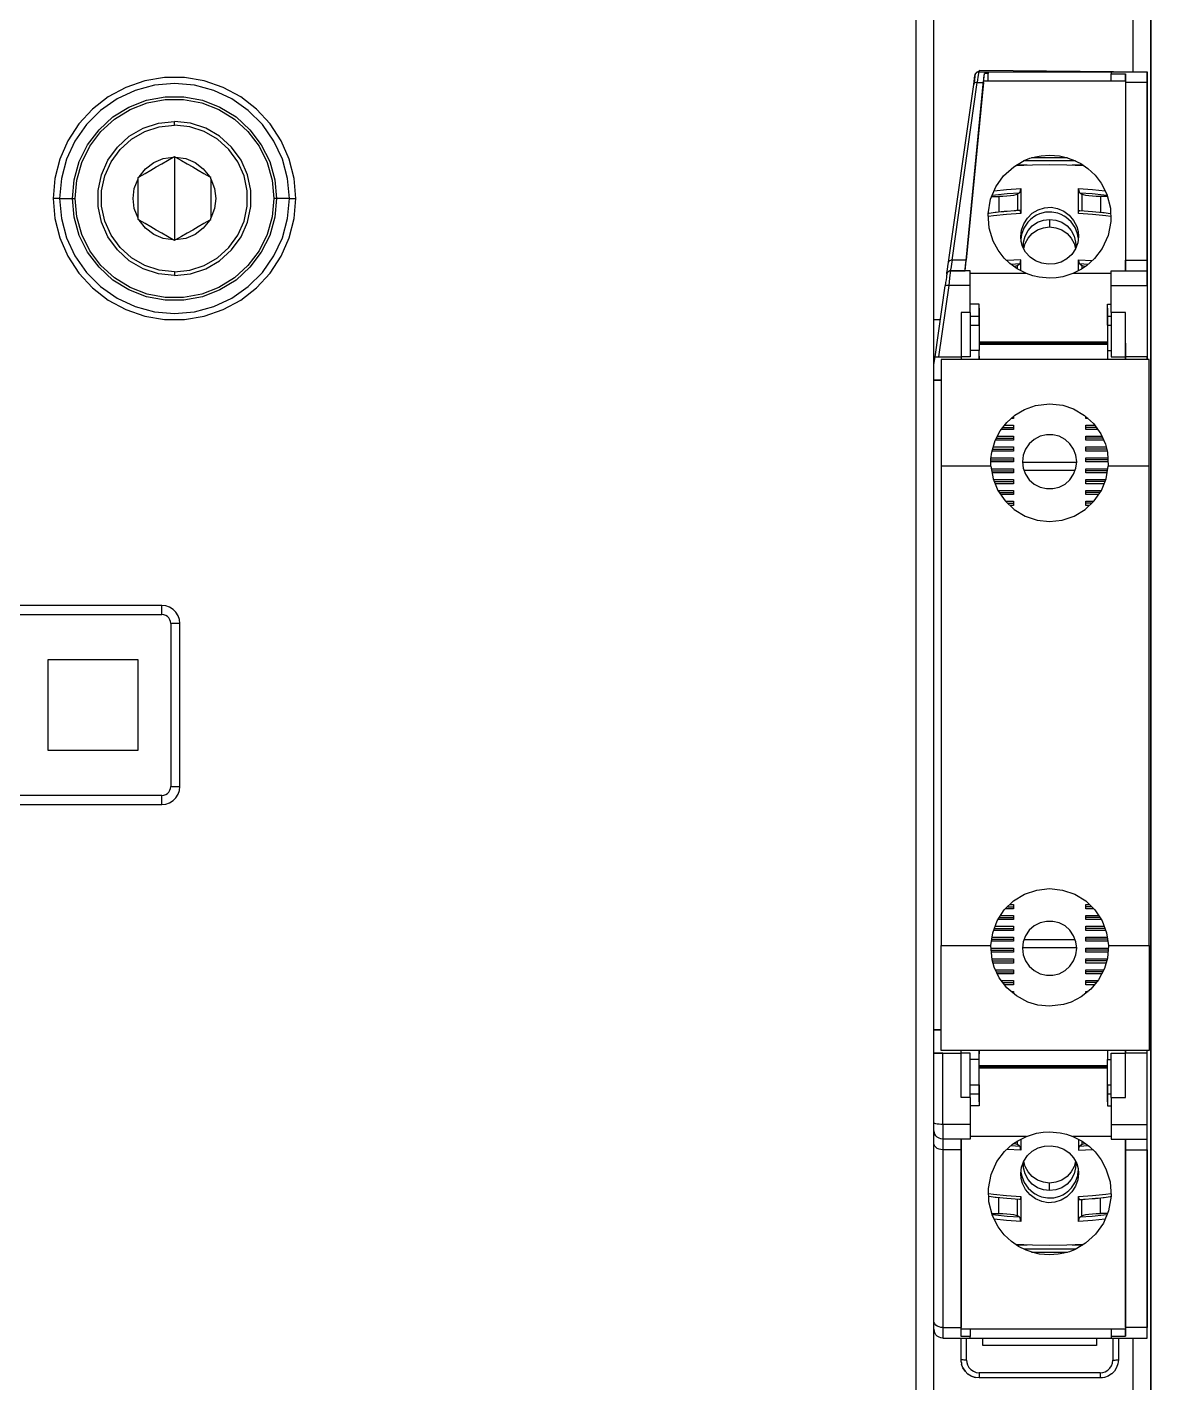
# Model space of a CAD drawing. Header units: millimetres. Extents: x 0 to 149, y 0 to 235.
# Drawn here: x 86.9 to 149, y 80.2 to 155.1 of the extents above; entities that cross this region are included whole.
import ezdxf

# ---------------------------------------------------------------- set-up
doc = ezdxf.new("R2010")
doc.units = ezdxf.units.MM

# ---------------------------------------------------------------- blocks, each defined once
blk = doc.blocks.new('CHINT_eff9f46a43ee547783ba41a7551f6a23_FACE_0')
at = {"color": 141, "linetype": 'Continuous', "true_color": 0x40d9ff}
for p, q in [((139.743, 152.064), (139.792, 152.565)), ((148.8, 152.65), (148.8, 152.612)), ((139.743, 152.064), (138.782, 142.236)), ((139.624, 150.85), (139.625, 150.85)), ((95, 149.7), (95, 149.9)), ((139.322, 147.724), (139.319, 147.724)), ((139.339, 147.898), (139.336, 147.898)), ((144.834, 147.724), (141.956, 147.724)), ((144.394, 147.898), (142.404, 147.898)), ((139.3, 147.535), (139.3, 147.496)), ((142.151, 147.5), (141.569, 147.5)), ((145.242, 147.5), (144.649, 147.5)), ((141.8, 146.206), (141.8, 144.828)), ((145, 144.828), (145, 146.206)), ((88.647, 145.65), (89.354, 145.65)), ((101.353, 145.65), (100.646, 145.65)), ((143.4, 144.496), (143.4, 144.08)), ((137.723, 141.539), (137.748, 141.718)), ((137.748, 141.718), (137.773, 141.897)), ((138.725, 141.65), (138.782, 142.236)), ((95, 141.6), (95, 141.4)), ((137.714, 141.478), (137.722, 141.539)), ((137.865, 141.644), (137.912, 141.65)), ((142.122, 141.499), (139, 141.499)), ((146.8, 141.499), (144.678, 141.499)), ((137.064, 136.9), (137.622, 140.829)), ((139.5, 139.591), (139.5, 138.65)), ((146.6, 138.65), (146.6, 139.591)), ((137.355, 138.95), (137, 138.95)), ((139, 139.15), (139.5, 139.15)), ((146.6, 139.15), (146.8, 139.15)), ((147.6, 136.9), (147.6, 139.35)), ((147.6, 136.75), (147.6, 139.35)), ((139, 138.65), (139.5, 138.65)), ((146.6, 138.65), (146.8, 138.65)), ((146.6, 137.7), (139.5, 137.7)), ((146.6, 137.65), (139.5, 137.65)), ((139.5, 137.6), (146.6, 137.6)), ((142.35, 137.6), (142.35, 137.65)), ((144.45, 137.6), (144.45, 137.65)), ((147.6, 137.65), (147.6, 136.75)), ((137, 136.45), (137.064, 136.9)), ((147.6, 136.75), (147.6, 136.9)), ((137, 135.6), (137.013, 135.6)), ((141.399, 133.6), (141.4, 133.6)), ((145.4, 133.6), (145.4, 133.6)), ((140.817, 133), (141.4, 133)), ((145.979, 133), (145.4, 133)), ((140.456, 132.4), (141.4, 132.4)), ((146.34, 132.4), (145.4, 132.4)), ((140.155, 131.2), (141.4, 131.2)), ((140.248, 131.8), (141.4, 131.8)), ((146.558, 131.8), (145.4, 131.8)), ((146.625, 131.2), (145.4, 131.2)), ((140.199, 130.6), (141.4, 130.6)), ((141.902, 131.082), (144.898, 131.082)), ((141.984, 130.634), (144.816, 130.634)), ((146.601, 130.6), (145.4, 130.6)), ((140.339, 130), (141.4, 130)), ((146.461, 130), (145.4, 130)), ((140.614, 129.4), (141.4, 129.4)), ((146.186, 129.4), (145.4, 129.4)), ((141.076, 128.8), (141.4, 128.8)), ((145.724, 128.8), (145.4, 128.8)), ((141.08, 106.5), (141.4, 106.5)), ((145.72, 106.5), (145.4, 106.5)), ((140.619, 105.9), (141.4, 105.9)), ((146.181, 105.9), (145.4, 105.9)), ((140.344, 105.3), (141.4, 105.3)), ((146.456, 105.3), (145.4, 105.3)), ((140.201, 104.7), (141.4, 104.7)), ((144.898, 104.218), (141.902, 104.218)), ((144.816, 104.666), (141.984, 104.666)), ((146.599, 104.7), (145.4, 104.7)), ((140.173, 104.1), (141.4, 104.1)), ((140.238, 103.5), (141.4, 103.5)), ((146.631, 104.1), (145.4, 104.1)), ((146.554, 103.5), (145.4, 103.5)), ((140.46, 102.9), (141.4, 102.9)), ((146.34, 102.9), (145.4, 102.9)), ((140.823, 102.3), (141.4, 102.3)), ((145.981, 102.3), (145.4, 102.3)), ((137.013, 99.7), (137, 99.7)), ((148.8, 98.4), (147.6, 98.4)), ((148.8, 93.064), (148.8, 98.55)), ((148.8, 82.688), (148.8, 98.55)), ((148.8, 98.4), (148.8, 98.55)), ((146.6, 97.7), (139.5, 97.7)), ((146.6, 97.65), (139.5, 97.65)), ((139.5, 97.6), (146.6, 97.6)), ((142.35, 97.7), (142.35, 97.65)), ((144.45, 97.7), (144.45, 97.65)), ((139, 96.65), (139.5, 96.65)), ((139, 96.15), (139.5, 96.15)), ((139.5, 96.65), (139.5, 95.709)), ((146.6, 95.709), (146.6, 96.65)), ((146.6, 96.65), (146.8, 96.65)), ((146.6, 96.15), (146.8, 96.15)), ((137.05, 93.933), (137, 94.163)), ((142.122, 93.801), (139, 93.801)), ((146.8, 93.801), (144.678, 93.801)), ((143.4, 90.804), (143.4, 91.22)), ((141.8, 90.472), (141.8, 89.094)), ((145, 89.094), (145, 90.472)), ((141.558, 87.8), (142.151, 87.8)), ((144.649, 87.8), (145.231, 87.8)), ((144.844, 87.576), (141.966, 87.576)), ((142.406, 87.402), (144.396, 87.402)), ((138.5, 82.735), (138.5, 83.15)), ((147.6, 83.15), (138.5, 83.15)), ((138.8, 81.438), (138.8, 82.65)), ((146.9, 82.65), (146.9, 81.438)), ((147.2, 82.65), (147.2, 81.45)), ((147.6, 82.766), (147.6, 83.15)), ((138.604, 81.006), (138.529, 81.211)), ((138.882, 80.664), (138.729, 80.815)), ((146.2, 80.738), (139.5, 80.738))]:
    blk.add_line(p, q, dxfattribs=at)
for points in [[(137, 66.65), (137, 168.65), (136, 168.65), (136, 165.65), (136, 66.65), (137, 66.65)], [(149, 69.9), (149, 165.4), (148, 165.4), (148, 152.658)], [(149, 162.65), (149, 72.65), (149, 72.65)], [(101.707, 145.65), (101.615, 146.754), (101.343, 147.828), (100.899, 148.842), (100.293, 149.769), (99.542, 150.584), (98.668, 151.265), (97.694, 151.792), (96.646, 152.152), (95.554, 152.334), (94.446, 152.334), (93.354, 152.152), (92.306, 151.792), (91.332, 151.265), (90.458, 150.584), (89.707, 149.769), (89.101, 148.842), (88.657, 147.828), (88.385, 146.754), (88.293, 145.65)], [(137.774, 141.899), (137.805, 142.122), (139.201, 151.951), (139.272, 152.456), (139.276, 152.478)], [(138.733, 141.65), (139.751, 152.15), (147.6, 152.15)], [(139.272, 152.456), (139.263, 152.39), (139.238, 152.214), (139.201, 151.951)], [(139.474, 152.65), (139.426, 152.644), (139.382, 152.628), (139.343, 152.601), (139.311, 152.566), (139.288, 152.524), (139.276, 152.478)], [(139.276, 152.478), (139.28, 152.5), (139.286, 152.52), (139.288, 152.523)], [(139.289, 152.526), (139.299, 152.548), (139.308, 152.561)], [(139.313, 152.569), (139.317, 152.574), (139.338, 152.597), (139.34, 152.598)], [(139.353, 152.608), (139.368, 152.62), (139.377, 152.624)], [(139.386, 152.629), (139.396, 152.635), (139.429, 152.645), (139.469, 152.649)], [(139.474, 152.65), (139.47, 152.625), (139.461, 152.552), (139.436, 152.356), (139.399, 152.064)], [(139.49, 152.65), (139.49, 152.652), (139.474, 152.65)], [(139.474, 152.65), (140, 152.65), (146.8, 152.65), (148.8, 152.65)], [(139.513, 152.65), (139.512, 152.65), (139.523, 152.742)], [(139.523, 152.65), (139.523, 152.742), (148.8, 152.65)], [(139.743, 152.064), (139.78, 152.445), (139.792, 152.565)], [(139.743, 152.064), (139.764, 152.278), (139.78, 152.445)], [(140, 152.15), (140, 152.565), (139.792, 152.565)], [(140, 152.65), (140, 152.641), (140, 152.612), (140, 152.565)], [(146.8, 152.65), (146.8, 152.637), (146.8, 152.598), (146.8, 152.534)], [(146.8, 152.15), (146.8, 152.534), (147.6, 152.534)], [(147.6, 152.534), (147.6, 152.414), (147.6, 152.15), (147.6, 152.534)], [(147.6, 152.414), (147.6, 152.257), (147.6, 152.064)], [(148.8, 152.612), (148.8, 136.75), (148.8, 136.9)], [(148.8, 152.064), (148.8, 152.313), (148.8, 152.498), (148.8, 152.612)], [(101.353, 145.65), (101.257, 146.753), (100.97, 147.823), (100.502, 148.827), (99.867, 149.734), (99.084, 150.517), (98.177, 151.152), (97.173, 151.62), (96.103, 151.907), (95, 152.003), (93.897, 151.907), (92.827, 151.62), (91.823, 151.152), (90.916, 150.517), (90.133, 149.734), (89.498, 148.827), (89.03, 147.823), (88.743, 146.753), (88.647, 145.65)], [(138.782, 142.236), (138.003, 142.236), (139.399, 152.064), (139.743, 152.064)], [(139.399, 152.064), (139.35, 152.063), (139.305, 152.054), (139.265, 152.037), (139.233, 152.013), (139.211, 151.984), (139.201, 151.951)], [(148.8, 142.236), (148.8, 152.064), (147.6, 152.064), (147.6, 142.236), (148.8, 142.236)], [(147.6, 152.064), (147.6, 141.65), (147.6, 141.688), (147.6, 141.802), (147.6, 141.987), (147.6, 142.236)], [(89.354, 145.65), (89.45, 146.688), (89.735, 147.69), (90.199, 148.622), (90.827, 149.454), (91.597, 150.156), (92.483, 150.704), (93.455, 151.081), (94.479, 151.272), (95.521, 151.272), (96.545, 151.081), (97.517, 150.704), (98.403, 150.156), (99.173, 149.454), (99.801, 148.622), (100.265, 147.69), (100.55, 146.688), (100.646, 145.65)], [(89.5, 145.65), (89.594, 146.661), (89.871, 147.637), (90.324, 148.545), (90.935, 149.355), (91.686, 150.039), (92.548, 150.573), (93.495, 150.94), (94.493, 151.127), (95.507, 151.127), (96.505, 150.94), (97.452, 150.573), (98.314, 150.039), (99.065, 149.355), (99.676, 148.545), (100.129, 147.637), (100.406, 146.661), (100.5, 145.65)], [(95, 141.4), (94.116, 141.493), (93.271, 141.767), (92.502, 142.212), (91.842, 142.806), (91.319, 143.525), (90.958, 144.337), (90.773, 145.206), (90.773, 146.094), (90.958, 146.963), (91.319, 147.775), (91.842, 148.494), (92.502, 149.088), (93.271, 149.533), (94.116, 149.807), (95, 149.9)], [(95, 141.4), (95.884, 141.493), (96.729, 141.767), (97.498, 142.212), (98.158, 142.806), (98.681, 143.525), (99.042, 144.337), (99.227, 145.206), (99.227, 146.094), (99.042, 146.963), (98.681, 147.775), (98.158, 148.494), (97.498, 149.088), (96.729, 149.533), (95.884, 149.807), (95, 149.9)], [(95, 141.6), (94.158, 141.689), (93.353, 141.95), (92.619, 142.373), (91.99, 142.94), (91.493, 143.625), (91.148, 144.398), (90.972, 145.227), (90.972, 146.073), (91.148, 146.902), (91.493, 147.675), (91.99, 148.36), (92.619, 148.927), (93.353, 149.35), (94.158, 149.611), (95, 149.7)], [(95, 141.6), (95.842, 141.689), (96.647, 141.95), (97.381, 142.373), (98.01, 142.94), (98.507, 143.625), (98.852, 144.398), (99.028, 145.227), (99.028, 146.073), (98.852, 146.902), (98.507, 147.675), (98.01, 148.36), (97.381, 148.927), (96.647, 149.35), (95.842, 149.611), (95, 149.7)], [(93.05, 146.851), (93.371, 147.036), (93.684, 147.217), (93.993, 147.395), (94.301, 147.573), (94.614, 147.754), (94.935, 147.939)], [(93.05, 146.851), (93.404, 147.292), (93.855, 147.633), (94.376, 147.853), (94.935, 147.939)], [(94.935, 147.939), (95, 147.977), (95.065, 147.939)], [(95, 147.977), (95, 145.65), (95, 143.323)], [(95.065, 147.939), (95.624, 147.853), (96.145, 147.633), (96.596, 147.292), (96.95, 146.851)], [(95.065, 147.939), (95.386, 147.754), (95.699, 147.573), (96.008, 147.395), (96.316, 147.217), (96.629, 147.036), (96.95, 146.851)], [(142.122, 141.499), (141.603, 141.76), (141.197, 142.061), (140.888, 142.358), (140.546, 142.801), (140.284, 143.289), (140.06, 144.012), (140.003, 144.804), (140.137, 145.605), (140.423, 146.292), (140.856, 146.906), (141.414, 147.41), (141.989, 147.743), (142.31, 147.871), (142.611, 147.957), (142.932, 148.017), (143.4, 148.05), (143.952, 148.005), (144.318, 147.924), (144.69, 147.795), (145.127, 147.579), (145.511, 147.315), (145.911, 146.943), (146.251, 146.503), (146.566, 145.89), (146.767, 145.12), (146.789, 144.371), (146.638, 143.613), (146.312, 142.895), (145.889, 142.334), (145.445, 141.936), (145.158, 141.736), (144.678, 141.499)], [(141.518, 147.47), (142.444, 147.514), (143.4, 147.529), (144.356, 147.514), (145.282, 147.47), (145.286, 147.47)], [(92.985, 144.562), (92.78, 145.089), (92.71, 145.65), (92.78, 146.211), (92.985, 146.738)], [(92.985, 146.738), (92.985, 146.813), (93.05, 146.851)], [(92.985, 144.562), (92.985, 144.932), (92.985, 145.294), (92.985, 145.65), (92.985, 146.006), (92.985, 146.368), (92.985, 146.738)], [(97.015, 146.738), (97.015, 146.813), (96.95, 146.851)], [(97.015, 146.738), (97.22, 146.211), (97.29, 145.65), (97.22, 145.089), (97.015, 144.562)], [(97.015, 146.738), (97.015, 146.368), (97.015, 146.006), (97.015, 145.65), (97.015, 145.294), (97.015, 144.932), (97.015, 144.562)], [(140.336, 146.083), (141.021, 146.153), (141.8, 146.206)], [(141.737, 145.97), (141.743, 145.974), (141.749, 145.981), (141.759, 145.996), (141.768, 146.016), (141.777, 146.039), (141.784, 146.065), (141.79, 146.094), (141.795, 146.126), (141.799, 146.165), (141.8, 146.206)], [(145, 146.206), (145, 146.188), (145.001, 146.171), (145.003, 146.141), (145.007, 146.113), (145.012, 146.085), (145.018, 146.057), (145.025, 146.032), (145.035, 146.008), (145.045, 145.988), (145.063, 145.97)], [(145, 146.206), (145.779, 146.153), (146.467, 146.083)], [(88.293, 145.65), (88.385, 144.546), (88.657, 143.472), (89.101, 142.458), (89.707, 141.531), (90.458, 140.716), (91.332, 140.035), (92.306, 139.508), (93.354, 139.148), (94.446, 138.966), (95.554, 138.966), (96.646, 139.148), (97.694, 139.508), (98.668, 140.035), (99.542, 140.716), (100.293, 141.531), (100.899, 142.458), (101.343, 143.472), (101.615, 144.546), (101.707, 145.65)], [(88.647, 145.65), (88.571, 145.65), (88.484, 145.65), (88.391, 145.65), (88.293, 145.65)], [(88.647, 145.65), (88.743, 144.547), (89.03, 143.477), (89.498, 142.473), (90.133, 141.566), (90.916, 140.783), (91.823, 140.148), (92.827, 139.68), (93.897, 139.393), (95, 139.297), (96.103, 139.393), (97.173, 139.68), (98.177, 140.148), (99.084, 140.783), (99.867, 141.566), (100.502, 142.473), (100.97, 143.477), (101.257, 144.547), (101.353, 145.65)], [(100.646, 145.65), (100.55, 144.612), (100.265, 143.61), (99.801, 142.678), (99.173, 141.846), (98.403, 141.144), (97.517, 140.596), (96.545, 140.219), (95.521, 140.028), (94.479, 140.028), (93.455, 140.219), (92.483, 140.596), (91.597, 141.144), (90.827, 141.846), (90.199, 142.678), (89.735, 143.61), (89.45, 144.612), (89.354, 145.65)], [(89.354, 145.65), (89.416, 145.65), (89.462, 145.65), (89.49, 145.65), (89.5, 145.65)], [(100.5, 145.65), (100.406, 144.639), (100.129, 143.663), (99.676, 142.755), (99.065, 141.945), (98.314, 141.261), (97.452, 140.727), (96.505, 140.36), (95.507, 140.173), (94.493, 140.173), (93.495, 140.36), (92.548, 140.727), (91.686, 141.261), (90.935, 141.945), (90.324, 142.755), (89.871, 143.663), (89.594, 144.639), (89.5, 145.65)], [(100.646, 145.65), (100.584, 145.65), (100.538, 145.65), (100.51, 145.65), (100.5, 145.65)], [(101.353, 145.65), (101.429, 145.65), (101.516, 145.65), (101.609, 145.65), (101.707, 145.65)], [(140.205, 145.768), (140.592, 145.764), (140.592, 144.894)], [(140.23, 145.829), (140.406, 145.853), (141.047, 145.92), (141.737, 145.97)], [(141.614, 145.892), (141.53, 145.855), (141.401, 145.823), (141.233, 145.796), (141.036, 145.777), (140.818, 145.766), (140.592, 145.764)], [(141.737, 145.97), (141.614, 145.892), (141.614, 144.981)], [(145.063, 145.97), (145.186, 145.892), (145.186, 144.979)], [(145.063, 145.97), (145.753, 145.92), (146.394, 145.853), (146.582, 145.827)], [(146.208, 145.764), (145.982, 145.766), (145.765, 145.777), (145.567, 145.796), (145.399, 145.823), (145.27, 145.855), (145.186, 145.892)], [(146.598, 145.768), (146.208, 145.764), (146.208, 144.893)], [(141.8, 144.828), (141.8, 144.846), (141.799, 144.863), (141.797, 144.889), (141.793, 144.913), (141.788, 144.935), (141.782, 144.954), (141.775, 144.97), (141.765, 144.982), (141.755, 144.988), (141.75, 144.989), (141.568, 144.978), (141.517, 144.974), (141.439, 144.969), (141.057, 144.94), (141.05, 144.939), (141.044, 144.938), (141.041, 144.938), (140.884, 144.924), (140.854, 144.921), (140.798, 144.916), (140.712, 144.907), (140.443, 144.877), (140.385, 144.871), (140.053, 144.827), (140.006, 144.82)], [(141.8, 144.828), (141.021, 144.774), (140.299, 144.701), (140.014, 144.661)], [(141.826, 143.265), (141.8, 143.548), (141.841, 143.907), (141.965, 144.252), (142.168, 144.57), (142.44, 144.835), (142.762, 145.028), (143.114, 145.138), (143.477, 145.163), (143.837, 145.102), (144.178, 144.957), (144.481, 144.732), (144.726, 144.441), (144.897, 144.108), (144.974, 143.833), (145, 143.548), (144.959, 143.192), (144.835, 142.86), (144.632, 142.559), (144.36, 142.314), (144.038, 142.138), (143.686, 142.038), (143.323, 142.015), (142.963, 142.07), (142.622, 142.203), (142.319, 142.409), (142.074, 142.68), (141.903, 142.997), (141.826, 143.265)], [(144.989, 143.455), (144.987, 143.494), (144.946, 143.697), (144.805, 144.049), (144.585, 144.366), (144.291, 144.625), (144.209, 144.674), (144.034, 144.767), (143.851, 144.836), (143.515, 144.9), (143.176, 144.888), (142.843, 144.799), (142.671, 144.721), (142.522, 144.634), (142.346, 144.497), (142.194, 144.341), (141.978, 144.017), (141.844, 143.659), (141.813, 143.4)], [(145, 144.828), (145.001, 144.867), (145.005, 144.902), (145.01, 144.928), (145.016, 144.948), (145.023, 144.966), (145.032, 144.979), (145.041, 144.987), (145.05, 144.989), (145.074, 144.987), (145.77, 144.937), (146.351, 144.878), (146.418, 144.87), (146.744, 144.827), (146.776, 144.823)], [(146.78, 144.661), (146.501, 144.701), (145.779, 144.774), (145, 144.828)], [(93.05, 144.449), (92.985, 144.487), (92.985, 144.562)], [(94.935, 143.361), (94.614, 143.546), (94.301, 143.727), (93.993, 143.905), (93.684, 144.083), (93.371, 144.264), (93.05, 144.449)], [(94.935, 143.361), (94.376, 143.447), (93.855, 143.667), (93.404, 144.008), (93.05, 144.449)], [(96.95, 144.449), (96.629, 144.264), (96.316, 144.083), (96.008, 143.905), (95.699, 143.727), (95.386, 143.546), (95.065, 143.361)], [(96.95, 144.449), (96.596, 144.008), (96.145, 143.667), (95.624, 143.447), (95.065, 143.361)], [(96.95, 144.449), (97.015, 144.487), (97.015, 144.562)], [(141.963, 142.885), (141.961, 142.896), (141.95, 143.068), (141.961, 143.24), (142.044, 143.575), (142.207, 143.88), (142.438, 144.137), (142.726, 144.333), (143.053, 144.455), (143.4, 144.496)], [(141.972, 142.869), (142.044, 143.158), (142.207, 143.463), (142.438, 143.72), (142.726, 143.916), (143.053, 144.038), (143.4, 144.08)], [(143.4, 144.496), (143.747, 144.455), (144.074, 144.333), (144.362, 144.137), (144.593, 143.88), (144.756, 143.575), (144.839, 143.24), (144.85, 143.068), (144.839, 142.896), (144.828, 142.849)], [(143.4, 144.08), (143.747, 144.038), (144.074, 143.916), (144.362, 143.72), (144.593, 143.463), (144.756, 143.158), (144.83, 142.86)], [(95.065, 143.361), (95, 143.323), (94.935, 143.361)], [(138.003, 142.236), (137.955, 142.235), (137.91, 142.226), (137.87, 142.209), (137.838, 142.185), (137.816, 142.155), (137.805, 142.122)], [(137.912, 141.65), (138.725, 141.65), (138.727, 141.673), (138.734, 141.744), (138.753, 141.937), (138.782, 142.236)], [(138.003, 142.236), (137.971, 142.031), (137.946, 141.867), (137.92, 141.705), (137.912, 141.65)], [(141.8, 141.661), (141.8, 142.267), (141.037, 142.215)], [(141.614, 141.755), (141.614, 141.952), (141.737, 142.03), (141.283, 141.997)], [(141.614, 141.952), (141.53, 141.916), (141.428, 141.89)], [(141.737, 142.03), (141.743, 142.035), (141.749, 142.042), (141.759, 142.057), (141.768, 142.076), (141.777, 142.1), (141.784, 142.126), (141.79, 142.154), (141.795, 142.186), (141.799, 142.226), (141.8, 142.267)], [(145, 141.658), (145, 142.267), (145.757, 142.215)], [(145, 142.267), (145, 142.249), (145.001, 142.231), (145.003, 142.202), (145.007, 142.173), (145.012, 142.145), (145.018, 142.118), (145.025, 142.093), (145.035, 142.069), (145.045, 142.049), (145.063, 142.03)], [(145.514, 141.998), (145.063, 142.03), (145.186, 141.952), (145.186, 141.756)], [(145.378, 141.889), (145.27, 141.916), (145.186, 141.952)], [(148.8, 141.65), (148.8, 141.688), (148.8, 141.802), (148.8, 141.987), (148.8, 142.236)], [(137.714, 141.478), (137.711, 141.458), (137.702, 141.396), (137.688, 141.296), (137.669, 141.162), (137.647, 141.005), (137.622, 140.829)], [(137.912, 141.65), (137.865, 141.644), (137.82, 141.628), (137.781, 141.601), (137.749, 141.566), (137.726, 141.524), (137.714, 141.478)], [(137.912, 141.65), (137.911, 141.641), (137.908, 141.614), (137.898, 141.531), (137.884, 141.406), (137.866, 141.243), (137.844, 141.051), (137.82, 140.839)], [(139, 140.839), (139, 141.058), (139, 141.255), (139, 141.421), (139, 141.546), (139, 141.624), (139, 141.65), (137.912, 141.65)], [(144.678, 141.499), (144.123, 141.327), (143.766, 141.269), (143.4, 141.25), (142.819, 141.299), (142.466, 141.38), (142.122, 141.499)], [(146.8, 140.839), (146.8, 141.058), (146.8, 141.255), (146.8, 141.421), (146.8, 141.546), (146.8, 141.624), (146.8, 141.65), (148.8, 141.65)], [(148.8, 140.839), (148.8, 141.058), (148.8, 141.255), (148.8, 141.421), (148.8, 141.546), (148.8, 141.624), (148.8, 141.65)], [(139, 139.35), (139, 140.839), (137.82, 140.839), (137.261, 136.9)], [(137.82, 140.839), (137.776, 140.844), (137.735, 140.847), (137.698, 140.847), (137.667, 140.846), (137.643, 140.842), (137.628, 140.836), (137.622, 140.829)], [(147.6, 139.35), (146.8, 139.35), (146.8, 140.839), (148.8, 140.839), (148.8, 136.9), (147.6, 136.9)], [(139.5, 139.591), (139.5, 139.808), (139, 139.808)], [(139.5, 139.15), (139.5, 139.18), (139.5, 139.267), (139.5, 139.407), (139.5, 139.591)], [(146.6, 139.591), (146.6, 139.808), (146.8, 139.808)], [(146.6, 139.591), (146.6, 139.407), (146.6, 139.267), (146.6, 139.18), (146.6, 139.15)], [(139, 139.35), (138.5, 139.35), (138.5, 136.9)], [(139, 139.35), (139, 136.9), (138.5, 136.9)], [(139.5, 138.65), (139.5, 138.819), (139.5, 138.959), (139.5, 139.064), (139.5, 139.128), (139.5, 139.15)], [(146.6, 139.15), (146.6, 139.128), (146.6, 139.064), (146.6, 138.959), (146.6, 138.819), (146.6, 138.65)], [(146.8, 139.35), (146.8, 136.9), (147.6, 136.9)], [(139.5, 138.65), (139.5, 137.25), (139, 137.25)], [(146.6, 138.65), (146.6, 137.25), (146.8, 137.25)], [(139.5, 136.941), (139.5, 137.081), (139.5, 137.25)], [(146.6, 137.25), (146.6, 137.081), (146.6, 136.941), (146.6, 136.836), (146.6, 136.772), (146.6, 136.75)], [(137.064, 136.9), (137.067, 136.9), (137.261, 136.9)], [(137.067, 136.9), (137.075, 136.9), (137.087, 136.9), (137.104, 136.9), (137.126, 136.9), (137.155, 136.9), (137.2, 136.9), (137.261, 136.9)], [(137.261, 136.9), (138.5, 136.9), (138.5, 136.75)], [(148.9, 130.848), (148.9, 136.75), (137.4, 136.75), (137.4, 130.848)], [(139.5, 136.941), (139.5, 136.75), (139.5, 136.772), (139.5, 136.836), (139.5, 136.941)], [(137.013, 135.6), (137.05, 135.6), (137.109, 135.6), (137.188, 135.6), (137.283, 135.6), (137.389, 135.6), (137.4, 135.6), (137.013, 135.6)], [(140.156, 130.848), (140.155, 131.262), (140.199, 131.635), (140.386, 132.265), (140.667, 132.808), (141.031, 133.275), (141.476, 133.668), (142.003, 133.984), (142.627, 134.211), (143.4, 134.3), (144.128, 134.222), (144.721, 134.02), (145.332, 133.662), (145.835, 133.203), (146.231, 132.645), (146.49, 132.064), (146.602, 131.63), (146.644, 130.848)], [(141.4, 133.601), (141.4, 133.485), (141.268, 133.485)], [(145.527, 133.485), (145.4, 133.485), (145.4, 133.6)], [(140.907, 133.115), (141.4, 133.115), (141.4, 132.885), (140.727, 132.885)], [(146.061, 132.885), (145.4, 132.885), (145.4, 133.115), (145.897, 133.115)], [(140.282, 131.915), (141.4, 131.915), (141.4, 131.685), (140.213, 131.685)], [(140.516, 132.515), (141.4, 132.515), (141.4, 132.285), (140.396, 132.285)], [(141.944, 131.459), (141.9, 131.1), (141.944, 130.741), (142.072, 130.403), (142.277, 130.105), (142.548, 129.866), (142.868, 129.697), (143.219, 129.611), (143.581, 129.611), (143.932, 129.697), (144.252, 129.866), (144.523, 130.105), (144.728, 130.403), (144.856, 130.741), (144.9, 131.1), (144.856, 131.459), (144.728, 131.797), (144.523, 132.095), (144.252, 132.334), (143.932, 132.503), (143.581, 132.589), (143.219, 132.589), (142.868, 132.503), (142.548, 132.334), (142.277, 132.095), (142.072, 131.797), (141.944, 131.459)], [(146.391, 132.285), (145.4, 132.285), (145.4, 132.515), (146.288, 132.515)], [(146.588, 131.685), (145.4, 131.685), (145.4, 131.915), (146.528, 131.915)], [(140.161, 131.315), (141.4, 131.315), (141.4, 131.085), (140.155, 131.085)], [(146.631, 131.085), (145.4, 131.085), (145.4, 131.315), (146.619, 131.315)], [(140.156, 130.848), (137.4, 130.848), (137.4, 104.348), (140.151, 104.348)], [(140.156, 130.848), (140.275, 130.159), (140.537, 129.511), (140.933, 128.935), (141.442, 128.456), (142.042, 128.097), (142.705, 127.875), (143.4, 127.8), (144.095, 127.875), (144.758, 128.097), (145.358, 128.456), (145.867, 128.935), (146.263, 129.511), (146.525, 130.159), (146.644, 130.848)], [(140.179, 130.715), (141.4, 130.715), (141.4, 130.485), (140.219, 130.485)], [(146.581, 130.485), (145.4, 130.485), (145.4, 130.715), (146.621, 130.715)], [(146.649, 104.348), (148.9, 104.348), (148.9, 130.848), (146.644, 130.848)], [(140.292, 130.115), (141.4, 130.115), (141.4, 129.885), (140.386, 129.885)], [(146.414, 129.885), (145.4, 129.885), (145.4, 130.115), (146.508, 130.115)], [(140.536, 129.515), (141.4, 129.515), (141.4, 129.285), (140.693, 129.285)], [(140.953, 128.915), (141.4, 128.915), (141.4, 128.685), (141.199, 128.685)], [(146.107, 129.285), (145.4, 129.285), (145.4, 129.515), (146.264, 129.515)], [(145.601, 128.685), (145.4, 128.685), (145.4, 128.915), (145.847, 128.915)], [(85.7, 122.65), (94.3, 122.65), (94.3, 123.15), (85.7, 123.15), (85.7, 122.65)], [(95.3, 122.15), (95.275, 122.373), (95.201, 122.584), (95.082, 122.773), (94.923, 122.932), (94.734, 123.051), (94.523, 123.125), (94.3, 123.15)], [(94.8, 122.15), (94.787, 122.261), (94.75, 122.367), (94.691, 122.462), (94.612, 122.541), (94.517, 122.6), (94.411, 122.637), (94.3, 122.65)], [(94.8, 122.15), (94.8, 113.15), (95.3, 113.15), (95.3, 122.15), (94.8, 122.15)], [(93, 120.15), (88, 120.15), (88, 115.15), (93, 115.15), (93, 120.15)], [(94.3, 112.65), (85.7, 112.65), (85.7, 112.15), (94.3, 112.15), (94.3, 112.65)], [(94.3, 112.65), (94.411, 112.663), (94.517, 112.7), (94.612, 112.759), (94.691, 112.838), (94.75, 112.933), (94.787, 113.039), (94.8, 113.15)], [(94.3, 112.15), (94.523, 112.175), (94.734, 112.249), (94.923, 112.368), (95.082, 112.527), (95.201, 112.716), (95.275, 112.927), (95.3, 113.15)], [(140.151, 104.348), (140.251, 105.055), (140.503, 105.723), (140.894, 106.32), (141.407, 106.817), (142.015, 107.19), (142.69, 107.422), (143.4, 107.5), (144.11, 107.422), (144.785, 107.19), (145.393, 106.817), (145.906, 106.32), (146.297, 105.723), (146.549, 105.055), (146.649, 104.348)], [(141.199, 106.615), (141.4, 106.615), (141.4, 106.385), (140.961, 106.385)], [(145.839, 106.385), (145.4, 106.385), (145.4, 106.615), (145.601, 106.615)], [(140.695, 106.015), (141.4, 106.015), (141.4, 105.785), (140.543, 105.785)], [(144.856, 103.841), (144.9, 104.2), (144.856, 104.559), (144.728, 104.897), (144.523, 105.195), (144.252, 105.434), (143.932, 105.603), (143.581, 105.689), (143.219, 105.689), (142.868, 105.603), (142.548, 105.434), (142.277, 105.195), (142.072, 104.897), (141.944, 104.559), (141.9, 104.2), (141.944, 103.841), (142.072, 103.503), (142.277, 103.205), (142.548, 102.966), (142.868, 102.797), (143.219, 102.711), (143.581, 102.711), (143.932, 102.797), (144.252, 102.966), (144.523, 103.205), (144.728, 103.503), (144.856, 103.841)], [(146.257, 105.785), (145.4, 105.785), (145.4, 106.015), (146.105, 106.015)], [(140.387, 105.415), (141.4, 105.415), (141.4, 105.185), (140.3, 105.185)], [(146.5, 105.185), (145.4, 105.185), (145.4, 105.415), (146.413, 105.415)], [(148.9, 104.348), (148.9, 98.55), (137.4, 98.55), (137.4, 104.348)], [(146.649, 104.348), (146.599, 103.655), (146.431, 103.075), (146.109, 102.455), (145.682, 101.936), (145.152, 101.514), (144.592, 101.225), (144.171, 101.089), (143.4, 101), (142.743, 101.063), (142.194, 101.23), (141.559, 101.573), (141.035, 102.021), (140.618, 102.571), (140.341, 103.149), (140.218, 103.569), (140.151, 104.348)], [(140.163, 104.215), (141.4, 104.215), (141.4, 103.985), (140.183, 103.985)], [(140.217, 104.815), (141.4, 104.815), (141.4, 104.585), (140.185, 104.585)], [(146.615, 104.585), (145.4, 104.585), (145.4, 104.815), (146.583, 104.815)], [(146.622, 103.985), (145.4, 103.985), (145.4, 104.215), (146.639, 104.215)], [(140.214, 103.615), (141.4, 103.615), (141.4, 103.385), (140.272, 103.385)], [(146.521, 103.385), (145.4, 103.385), (145.4, 103.615), (146.587, 103.615)], [(140.405, 103.015), (141.4, 103.015), (141.4, 102.785), (140.516, 102.785)], [(146.28, 102.785), (145.4, 102.785), (145.4, 103.015), (146.4, 103.015)], [(140.736, 102.415), (141.4, 102.415), (141.4, 102.185), (140.911, 102.185)], [(145.886, 102.185), (145.4, 102.185), (145.4, 102.415), (146.076, 102.415)], [(141.275, 101.815), (141.4, 101.815), (141.4, 101.709)], [(145.4, 101.711), (145.4, 101.815), (145.531, 101.815)], [(137.013, 99.7), (137.05, 99.7), (137.109, 99.7), (137.188, 99.7), (137.283, 99.7), (137.389, 99.7), (137.4, 99.7), (137.013, 99.7)], [(137, 98.4), (137.016, 98.4), (137.5, 98.4)], [(137.5, 98.4), (137.43, 98.4), (137.367, 98.4), (137.268, 98.4), (137.181, 98.4), (137.101, 98.4), (137.053, 98.4), (137.016, 98.4)], [(137.5, 98.4), (138.5, 98.4), (138.5, 98.55)], [(139, 95.95), (139, 94.461), (137.5, 94.461), (137.5, 98.4)], [(139, 95.95), (139, 98.4), (138.5, 98.4)], [(139, 95.95), (138.5, 95.95), (138.5, 98.4)], [(139.5, 98.359), (139.5, 98.55), (139.5, 98.528), (139.5, 98.464), (139.5, 98.359)], [(139.5, 98.05), (139.5, 98.219), (139.5, 98.359)], [(146.6, 98.55), (146.6, 98.528), (146.6, 98.464), (146.6, 98.359), (146.6, 98.219), (146.6, 98.05)], [(146.8, 95.95), (146.8, 94.461), (148.8, 94.461), (148.8, 98.4)], [(146.8, 95.95), (147.6, 95.95), (147.6, 98.4)], [(146.8, 95.95), (146.8, 98.4), (147.6, 98.4)], [(147.6, 97.65), (147.6, 98.55), (147.6, 98.4)], [(139.5, 96.65), (139.5, 98.05), (139, 98.05)], [(146.6, 96.65), (146.6, 98.05), (146.8, 98.05)], [(139.5, 96.15), (139.5, 96.172), (139.5, 96.236), (139.5, 96.341), (139.5, 96.481), (139.5, 96.65)], [(139.5, 95.709), (139.5, 95.893), (139.5, 96.033), (139.5, 96.12), (139.5, 96.15)], [(146.6, 96.65), (146.6, 96.481), (146.6, 96.341), (146.6, 96.236), (146.6, 96.172), (146.6, 96.15)], [(146.6, 96.15), (146.6, 96.12), (146.6, 96.033), (146.6, 95.893), (146.6, 95.709)], [(139.5, 95.709), (139.5, 95.492), (139, 95.492)], [(146.6, 95.709), (146.6, 95.492), (146.8, 95.492)], [(137.5, 94.461), (137.389, 94.464), (137.283, 94.471), (137.188, 94.482), (137.109, 94.497), (137.05, 94.515), (137.013, 94.535), (137, 94.556)], [(139, 94.461), (139, 94.242), (139, 94.045), (139, 93.879), (139, 93.754), (139, 93.676), (139, 93.65), (137.5, 93.65)], [(137.5, 94.461), (137.5, 94.242), (137.5, 94.045), (137.5, 93.879), (137.5, 93.754), (137.5, 93.676), (137.5, 93.65)], [(146.8, 94.461), (146.8, 94.242), (146.8, 94.045), (146.8, 93.879), (146.8, 93.754), (146.8, 93.676), (146.8, 93.65), (148.8, 93.65)], [(148.8, 93.65), (148.8, 93.676), (148.8, 93.754), (148.8, 93.879), (148.8, 94.045), (148.8, 94.242), (148.8, 94.461)], [(137.05, 93.933), (137.013, 94.039), (137, 94.102)], [(137.5, 93.65), (137.389, 93.663), (137.283, 93.7), (137.188, 93.759), (137.109, 93.838), (137.05, 93.933)], [(144.678, 93.801), (145.197, 93.54), (145.603, 93.239), (145.912, 92.942), (146.254, 92.499), (146.516, 92.011), (146.74, 91.288), (146.797, 90.496), (146.663, 89.695), (146.377, 89.008), (145.944, 88.394), (145.386, 87.89), (144.811, 87.557), (144.49, 87.429), (144.189, 87.343), (143.868, 87.283), (143.4, 87.25), (142.848, 87.295), (142.482, 87.376), (142.11, 87.505), (141.673, 87.721), (141.289, 87.985), (140.889, 88.357), (140.549, 88.797), (140.234, 89.41), (140.033, 90.18), (140.012, 90.929), (140.162, 91.687), (140.488, 92.405), (140.911, 92.966), (141.355, 93.364), (141.643, 93.564), (142.122, 93.801)], [(142.122, 93.801), (142.677, 93.973), (143.034, 94.031), (143.4, 94.05), (143.981, 94.001), (144.334, 93.92), (144.678, 93.801)], [(137.5, 93.064), (137.389, 93.073), (137.283, 93.099), (137.188, 93.141), (137.109, 93.197), (137.05, 93.264), (137.013, 93.339), (137, 93.418)], [(137.5, 93.65), (137.5, 93.612), (137.5, 93.498), (137.5, 93.313), (137.5, 93.064)], [(137.5, 83.236), (138.5, 83.236), (138.5, 93.064), (137.5, 93.064), (137.5, 83.236)], [(138.5, 93.064), (138.5, 93.313), (138.5, 93.498), (138.5, 93.612), (138.5, 93.65), (138.5, 83.236)], [(141.8, 93.642), (141.8, 93.033), (141.043, 93.085)], [(141.286, 93.302), (141.737, 93.27), (141.614, 93.348), (141.614, 93.544)], [(141.422, 93.411), (141.53, 93.384), (141.614, 93.348)], [(141.8, 93.033), (141.8, 93.051), (141.799, 93.069), (141.797, 93.098), (141.793, 93.127), (141.788, 93.155), (141.782, 93.182), (141.775, 93.207), (141.765, 93.231), (141.755, 93.251), (141.737, 93.27)], [(144.974, 92.035), (145, 91.752), (144.959, 91.393), (144.835, 91.048), (144.632, 90.73), (144.36, 90.465), (144.038, 90.272), (143.686, 90.162), (143.323, 90.137), (142.963, 90.198), (142.622, 90.343), (142.319, 90.568), (142.074, 90.859), (141.903, 91.192), (141.826, 91.467), (141.8, 91.752), (141.841, 92.108), (141.965, 92.44), (142.168, 92.741), (142.44, 92.986), (142.762, 93.162), (143.114, 93.262), (143.477, 93.285), (143.837, 93.23), (144.178, 93.097), (144.481, 92.891), (144.726, 92.62), (144.897, 92.303), (144.974, 92.035)], [(145, 93.639), (145, 93.033), (145.763, 93.085)], [(145.063, 93.27), (145.057, 93.265), (145.051, 93.258), (145.041, 93.243), (145.032, 93.224), (145.023, 93.2), (145.016, 93.174), (145.01, 93.146), (145.005, 93.114), (145.001, 93.074), (145, 93.033)], [(145.186, 93.545), (145.186, 93.348), (145.063, 93.27), (145.517, 93.303)], [(145.186, 93.348), (145.27, 93.384), (145.372, 93.41)], [(147.6, 93.064), (147.6, 93.313), (147.6, 93.498), (147.6, 93.612), (147.6, 93.65), (147.6, 83.236)], [(148.8, 93.064), (148.8, 83.236), (147.6, 83.236), (147.6, 93.064), (148.8, 93.064)], [(148.8, 93.064), (148.8, 93.313), (148.8, 93.498), (148.8, 93.612), (148.8, 93.65)], [(143.4, 90.804), (143.053, 90.845), (142.726, 90.967), (142.438, 91.163), (142.207, 91.42), (142.044, 91.725), (141.961, 92.06), (141.95, 92.232), (141.961, 92.404), (141.972, 92.451)], [(143.4, 91.22), (143.053, 91.262), (142.726, 91.384), (142.438, 91.58), (142.207, 91.837), (142.044, 92.142), (141.97, 92.44)], [(144.828, 92.431), (144.756, 92.142), (144.593, 91.837), (144.362, 91.58), (144.074, 91.384), (143.747, 91.262), (143.4, 91.22)], [(144.837, 92.415), (144.839, 92.404), (144.85, 92.232), (144.839, 92.06), (144.756, 91.725), (144.593, 91.42), (144.362, 91.163), (144.074, 90.967), (143.747, 90.845), (143.4, 90.804)], [(141.811, 91.845), (141.813, 91.806), (141.854, 91.603), (141.995, 91.251), (142.215, 90.934), (142.509, 90.675), (142.591, 90.626), (142.766, 90.533), (142.949, 90.464), (143.285, 90.4), (143.624, 90.412), (143.957, 90.501), (144.129, 90.579), (144.278, 90.666), (144.454, 90.803), (144.606, 90.959), (144.822, 91.283), (144.956, 91.641), (144.987, 91.9)], [(140.02, 90.639), (140.299, 90.599), (141.021, 90.526), (141.8, 90.472)], [(141.8, 90.472), (141.799, 90.433), (141.795, 90.398), (141.79, 90.372), (141.784, 90.352), (141.777, 90.334), (141.768, 90.321), (141.759, 90.313), (141.75, 90.311), (141.726, 90.313), (141.03, 90.363), (140.449, 90.422), (140.382, 90.43), (140.056, 90.473), (140.024, 90.477)], [(140.202, 89.532), (140.592, 89.536), (140.592, 90.407)], [(141.737, 89.33), (141.614, 89.408), (141.614, 90.321)], [(145, 90.472), (145.779, 90.526), (146.501, 90.599), (146.786, 90.639)], [(145, 90.472), (145, 90.454), (145.001, 90.437), (145.003, 90.411), (145.007, 90.387), (145.012, 90.365), (145.018, 90.346), (145.025, 90.33), (145.035, 90.318), (145.045, 90.312), (145.05, 90.311), (145.232, 90.322), (145.283, 90.326), (145.361, 90.331), (145.743, 90.36), (145.75, 90.361), (145.756, 90.362), (145.759, 90.362), (145.916, 90.376), (145.946, 90.379), (146.002, 90.384), (146.088, 90.393), (146.357, 90.423), (146.415, 90.429), (146.747, 90.473), (146.794, 90.48)], [(145.063, 89.33), (145.186, 89.408), (145.186, 90.319)], [(146.595, 89.532), (146.208, 89.536), (146.208, 90.406)], [(141.737, 89.33), (141.047, 89.38), (140.406, 89.447), (140.218, 89.473)], [(141.8, 89.094), (141.021, 89.147), (140.333, 89.217)], [(140.592, 89.536), (140.818, 89.534), (141.036, 89.523), (141.233, 89.504), (141.401, 89.477), (141.53, 89.445), (141.614, 89.408)], [(141.8, 89.094), (141.8, 89.112), (141.799, 89.129), (141.797, 89.159), (141.793, 89.187), (141.788, 89.215), (141.782, 89.243), (141.775, 89.268), (141.765, 89.292), (141.755, 89.312), (141.737, 89.33)], [(145.063, 89.33), (145.057, 89.326), (145.051, 89.319), (145.041, 89.304), (145.032, 89.284), (145.023, 89.261), (145.016, 89.235), (145.01, 89.206), (145.005, 89.174), (145.001, 89.135), (145, 89.094)], [(146.464, 89.217), (145.779, 89.147), (145, 89.094)], [(146.57, 89.471), (146.394, 89.447), (145.753, 89.38), (145.063, 89.33)], [(145.186, 89.408), (145.27, 89.445), (145.399, 89.477), (145.567, 89.504), (145.765, 89.523), (145.982, 89.534), (146.208, 89.536)], [(145.282, 87.83), (144.356, 87.786), (143.4, 87.771), (142.444, 87.786), (141.518, 87.83), (141.514, 87.83)], [(137.5, 83.236), (137.389, 83.245), (137.283, 83.271), (137.188, 83.313), (137.109, 83.369), (137.05, 83.436), (137.013, 83.511), (137, 83.589)], [(137.5, 83.236), (137.5, 82.688), (137.5, 82.65), (139, 82.65), (146.8, 82.65)], [(137.5, 83.236), (137.5, 82.987), (137.5, 82.802), (137.5, 82.688)], [(138.5, 82.855), (138.5, 83.023), (138.5, 83.236)], [(147.6, 83.236), (147.6, 83.043), (147.6, 82.886)], [(148.8, 82.688), (148.8, 82.802), (148.8, 82.987), (148.8, 83.236)], [(137, 83.15), (137.013, 83.039), (137, 83.178)], [(137.5, 82.65), (137.389, 82.663), (137.283, 82.7), (137.188, 82.759), (137.109, 82.838), (137.05, 82.933), (137.013, 83.039)], [(139, 83.15), (139, 82.735), (138.5, 82.735)], [(138.5, 82.735), (138.5, 82.855), (138.5, 83.15)], [(138.507, 81.333), (138.5, 81.45), (138.5, 82.65)], [(139, 82.65), (139, 82.659), (139, 82.688), (139, 82.735)], [(146, 82.65), (146, 82.25), (139.7, 82.25), (139.7, 82.65)], [(146.8, 83.15), (146.8, 82.766), (147.6, 82.766)], [(146.8, 82.766), (146.8, 82.702), (146.8, 82.663), (146.8, 82.65)], [(146.8, 82.65), (148.8, 82.65), (148.8, 82.688)], [(147.6, 83.15), (147.6, 82.886), (147.6, 82.766)], [(148, 82.65), (148, 69.9), (149, 69.9)], [(138.8, 81.438), (138.733, 81.439), (138.67, 81.439), (138.613, 81.441), (138.565, 81.443), (138.53, 81.445), (138.508, 81.447), (138.5, 81.45)], [(138.507, 81.332), (138.507, 81.331), (138.507, 81.331), (138.507, 81.33), (138.528, 81.213), (138.529, 81.212)], [(138.507, 81.331), (138.507, 81.331), (138.529, 81.213)], [(138.507, 81.331), (138.507, 81.33), (138.517, 81.277)], [(138.537, 81.191), (138.529, 81.212), (138.529, 81.212)], [(138.604, 81.005), (138.605, 81.005), (138.725, 80.819), (138.726, 80.818)], [(138.726, 80.816), (138.726, 80.817), (138.723, 80.821), (138.604, 81.005), (138.604, 81.005)], [(138.8, 81.438), (138.813, 81.3), (138.853, 81.171), (138.933, 81.028), (139.046, 80.906), (139.184, 80.814), (139.336, 80.758), (139.5, 80.738)], [(147.2, 81.45), (147.176, 81.233), (147.176, 81.231), (147.176, 81.23), (147.104, 81.023), (147.102, 81.019), (146.987, 80.832), (146.833, 80.676), (146.829, 80.673), (146.645, 80.554), (146.438, 80.479), (146.437, 80.478), (146.32, 80.457), (146.319, 80.457), (146.318, 80.457), (146.2, 80.45)], [(146.2, 80.738), (146.338, 80.752), (146.467, 80.791), (146.611, 80.872), (146.732, 80.984), (146.824, 81.122), (146.881, 81.274), (146.9, 81.438)], [(146.9, 81.438), (146.967, 81.439), (147.03, 81.439), (147.087, 81.441), (147.135, 81.443), (147.17, 81.445), (147.192, 81.447), (147.2, 81.45)], [(138.707, 80.846), (138.724, 80.819), (138.725, 80.818)], [(138.882, 80.664), (138.882, 80.664), (139.07, 80.547), (139.072, 80.546)], [(139.074, 80.545), (139.073, 80.546), (139.069, 80.548), (138.883, 80.663), (138.882, 80.664)], [(139.039, 80.567), (139.07, 80.547), (139.072, 80.546)], [(139.077, 80.545), (139.28, 80.475), (139.282, 80.474)], [(139.284, 80.474), (139.284, 80.474), (139.282, 80.474), (139.28, 80.474), (139.11, 80.533)], [(146.2, 80.45), (139.5, 80.45), (139.301, 80.472)], [(139.5, 80.738), (139.5, 80.674), (139.5, 80.612), (139.5, 80.558), (139.5, 80.512), (139.5, 80.478), (139.5, 80.457), (139.5, 80.45)], [(146.2, 80.738), (146.2, 80.674), (146.2, 80.612), (146.2, 80.558), (146.2, 80.512), (146.2, 80.478), (146.2, 80.457), (146.2, 80.45)]]:
    blk.add_lwpolyline(points, dxfattribs=at)
blk = doc.blocks.new('CHINT_eff9f46a43ee547783ba41a7551f6a23')
at = {"color": 141, "true_color": 0x40d9ff}
blk.add_blockref('CHINT_eff9f46a43ee547783ba41a7551f6a23_FACE_0', (0, 0), dxfattribs=at)

msp = doc.modelspace()

# ---------------------------------------------------------------- block references
at = {"color": 141, "true_color": 0x40d9ff}
msp.add_blockref('CHINT_eff9f46a43ee547783ba41a7551f6a23', (0, 0), dxfattribs=at)

doc.saveas('drawing.dxf')
